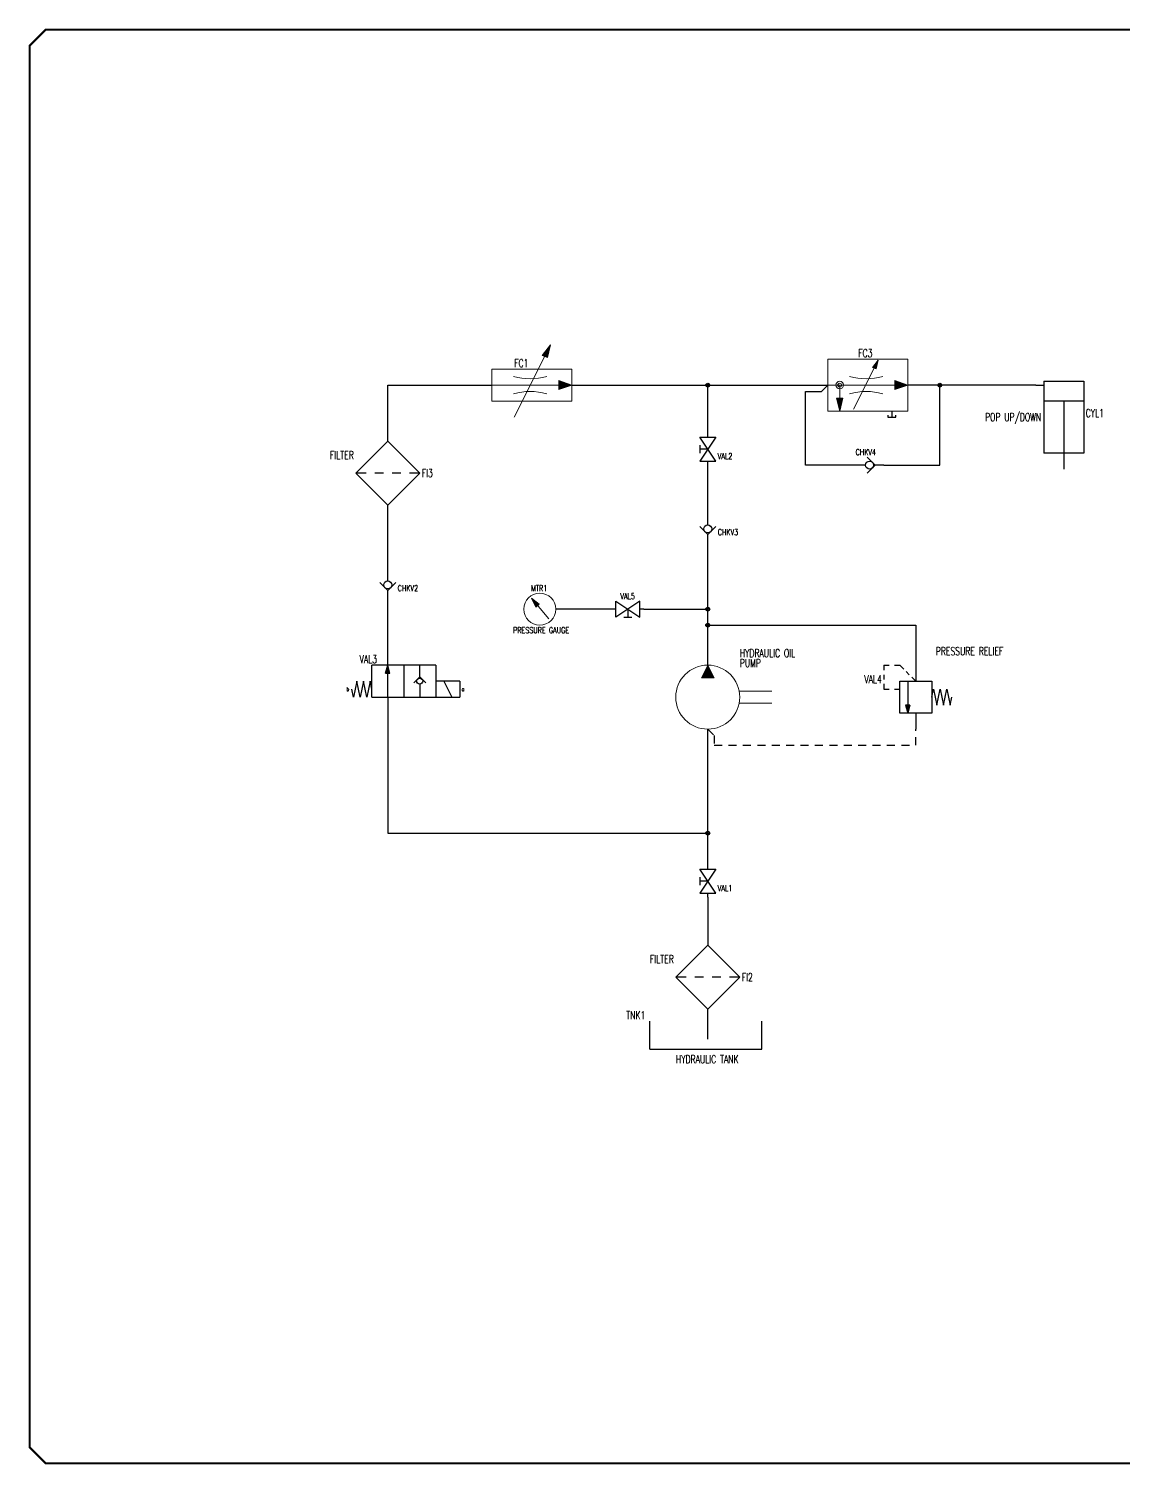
# Model space of a CAD drawing. Header units: inches. Extents: x 0 to 33.5, y 0 to 22.4.
# Drawn here: x 0.02 to 17.12, y 0.02 to 22.44 of the extents above; entities that cross this region are included whole.
import ezdxf
from ezdxf.enums import TextEntityAlignment as Align

# ---------------------------------------------------------------- set-up
doc = ezdxf.new("R2010")
doc.units = ezdxf.units.IN
doc.header["$MEASUREMENT"] = 0
doc.linetypes.add('HIDDEN2', pattern=[0.1875, 0.125, -0.0625])
for name, color, linetype in [('DESC', 150, 'Continuous'), ('GREEN_10_HYD', 3, 'HIDDEN2'), ('RED_10', 1, 'Continuous'), ('SYMS', 7, 'Continuous'), ('TAGS', 150, 'Continuous'), ('TERMS', 123, 'Continuous'), ('TITLE', 7, 'Continuous')]:
    doc.layers.add(name, color=color, linetype=linetype)
doc.styles.add('ITALIC', font='ITALIC')
doc.styles.add('SIMPLEX', font='SIMPLEX')
doc.styles.add('WD', font='romans.shx')

# ---------------------------------------------------------------- blocks, each defined once
blk = doc.blocks.new('NO_NUM_acade_title')
at = {"layer": 'TITLE', "const_width": 0.0312}
blk.add_lwpolyline([(30.594, 0.281), (30.594, 22.177), (30.344, 22.427), (0.281, 22.427), (0.031, 22.177), (0.031, 0.281), (0.281, 0.031), (30.344, 0.031)], close=True, dxfattribs=at)
at = {"layer": 'TITLE', "color": 1, "style": 'ITALIC'}
for tag, height, p in [('TITLE#1', 0.125, (32.156, 3.406)), ('TITLE#2', 0.125, (32.156, 3.204)), ('TITLE#3', 0.125, (32.156, 3.001)), ('TITLE#4', 0.125, (32.156, 2.799)), ('DWG#', 0.2, (32.156, 0.826))]:
    blk.add_attdef(tag, text='', height=height, dxfattribs=at).set_placement(p, align=Align.CENTER)
at = {"layer": 'TITLE', "color": 1, "style": 'SIMPLEX'}
blk.add_attdef('CAD#', (30.826, 1.958), '', height=0.0938, rotation=90, dxfattribs=at)
at = {"layer": 'TITLE', "color": 1}
for tag, p, height, style in [('ENGINEER', (31.237, 1.958), 0.0938, 'ITALIC'), ('CHKDBY', (32.424, 1.958), 0.0938, 'ITALIC'), ('JOB#', (31.464, 1.644), 0.0938, 'SIMPLEX'), ('DRAWNBY', (32.494, 1.644), 0.0938, 'ITALIC'), ('SCALE', (31.353, 1.344), 0.0938, 'SIMPLEX'), ('DATE', (32.408, 1.344), 0.0938, 'SIMPLEX'), ('SHTS', (32.532, 0.25), 0.2, 'ITALIC')]:
    blk.add_attdef(tag, p, '', height=height, dxfattribs=dict(at, style=style))
at = {"layer": 'TITLE', "color": 1, "style": 'ITALIC'}
blk.add_attdef('SH#', text='', height=0.2, dxfattribs=at).set_placement((31.881, 0.25), align=Align.RIGHT)
at = {"layer": 'TITLE', "color": 7, "flags": 9}
blk.add_attdef('WD_TB', (31.219, 0.031), '', height=0.125, dxfattribs=at)
blk = doc.blocks.new('HTK1_RESERVOIR')
for p, q in [((0, -0.469), (0, 0)), ((-0.906, -0.625), (-0.906, -0.188)), ((0.844, -0.625), (0.844, -0.188)), ((-0.906, -0.625), (0.844, -0.625))]:
    blk.add_line(p, q)
at = {"style": 'WD', "width": 0.7}
for tag, p in [('INST', (-0.977, 0.156)), ('LOC', (-0.977, 0)), ('TAG1', (-0.977, -0.156))]:
    blk.add_attdef(tag, text='', height=0.125, dxfattribs=at).set_placement(p, align=Align.RIGHT)
at = {"style": 'WD'}
for tag, p, height, flags in [('X2TERM01', (0, 0), 0.005, 1), ('FAMILY', (-0.571, -0.563), 0.01, 9)]:
    blk.add_attdef(tag, p, '', height=height, dxfattribs=dict(at, flags=flags))
at = {"style": 'WD', "width": 0.7}
for tag, p, height in [('TERM01', (0.012, -0.062), 0.0625), ('RATING1', (0.938, -0.688), 0.125)]:
    blk.add_attdef(tag, p, '', height=height, dxfattribs=at)
at = {"style": 'WD'}
blk.add_attdef('XREF', text='', height=0.0625, dxfattribs=at).set_placement((-0.938, -0.688), align=Align.RIGHT)
at = {"linetype": 'Continuous', "style": 'WD', "flags": 9}
for tag, p in [('CAT', (-0.571, -0.594)), ('ASSYCODE', (-0.571, -0.656)), ('MFG', (-0.571, -0.625))]:
    blk.add_attdef(tag, p, '', height=0.01, dxfattribs=at)
at = {"flags": 1}
blk.add_attdef('WDTYPE', (-0.571, -0.75), '', height=0.01, dxfattribs=at)
at = {"style": 'WD', "width": 0.7}
for tag, p in [('DESC1', (-0.008, -0.844)), ('DESC2', (-0.008, -1)), ('DESC3', (-0.008, -1.188)), ('WDTAGALT', (-0.008, -1.344))]:
    blk.add_attdef(tag, text='', height=0.125, dxfattribs=at).set_placement(p, align=Align.CENTER)
blk = doc.blocks.new('VFI1_FILTER')
for p, q in [((0, 0.5), (-0.5, 0)), ((0.5, 0), (0, 0.5)), ((-0.339, 0), (-0.5, 0)), ((-0.5, 0), (0, -0.5)), ((-0.068, 0), (-0.203, 0)), ((0, -0.5), (0.5, 0)), ((0.203, 0), (0.068, 0)), ((0.5, 0), (0.339, 0))]:
    blk.add_line(p, q)
at = {"style": 'WD'}
for tag, p, height, flags in [('X2TERM01', (0, 0.5), 0.005, 1), ('WDTYPE', (-0.062, 0.094), 0.01, 1), ('FAMILY', (-0.063, -0.094), 0.01, 9), ('X8TERM02', (0, -0.5), 0.005, 1)]:
    blk.add_attdef(tag, p, '', height=height, dxfattribs=dict(at, flags=flags))
at = {"style": 'WD', "width": 0.7}
for tag, p, height in [('TERM01', (0.031, 0.531), 0.0625), ('INST', (0.531, 0.25), 0.125), ('TAG1', (0.531, -0.062), 0.125), ('LOC', (0.531, 0.094), 0.125), ('RATING1', (0.5, -0.25), 0.125), ('TERM02', (0.031, -0.594), 0.0625)]:
    blk.add_attdef(tag, p, '', height=height, dxfattribs=at)
at = {"style": 'WD'}
blk.add_attdef('XREF', (0.531, 0.438), '', height=0.0625, dxfattribs=at)
at = {"style": 'WD', "width": 0.7}
for tag, p in [('DESC1', (-0.531, 0.219)), ('DESC2', (-0.531, 0.062)), ('DESC3', (-0.531, -0.094)), ('WDTAGALT', (-0.531, -0.25))]:
    blk.add_attdef(tag, text='', height=0.125, dxfattribs=at).set_placement(p, align=Align.RIGHT)
at = {"linetype": 'Continuous', "style": 'WD', "flags": 9}
for tag, p in [('ASSYCODE', (-0.063, -0.188)), ('CAT', (-0.063, -0.125)), ('MFG', (-0.063, -0.156))]:
    blk.add_attdef(tag, p, '', height=0.01, dxfattribs=at)
blk = doc.blocks.new('VPM1_FIXED_DISPL_UNI_DIR')
blk.add_hatch(color=7).paths.add_polyline_path([(-0.1, 0.3), (0.1, 0.3), (0, 0.5)])
at = {"color": 7, "linetype": 'Continuous', "lineweight": 0, "ltscale": 645.15999}
for p, q in [((-0.1, 0.3), (0, 0.5)), ((-0.1, 0.3), (0.1, 0.3)), ((0.49, 0.09375), (1, 0.09375)), ((0.49, -0.09375), (1, -0.09375))]:
    blk.add_line(p, q, dxfattribs=at)
at = {"color": 255, "linetype": 'Continuous', "lineweight": 0, "ltscale": 25.4, "flags": 128}
blk.add_lwpolyline([(-0.1, 0.3), (0.1, 0.3), (0, 0.5)], close=True, dxfattribs=at)
at = {"color": 7, "linetype": 'Continuous', "lineweight": 0, "ltscale": 645.15999}
blk.add_circle((0, 0), 0.5, dxfattribs=at)
at = {"style": 'WD', "width": 0.7}
for tag, p, height in [('DESC1', (0.5, 0.625), 0.125), ('TERM01', (0.03125, 0.53125), 0.0625), ('DESC2', (0.5, 0.46875), 0.125), ('WDTAGALT', (0.5, 0.15625), 0.125), ('DESC3', (0.5, 0.3125), 0.125), ('RATING1', (0.5, -0.28125), 0.125), ('TERM02', (0.03125, -0.59375), 0.0625)]:
    blk.add_attdef(tag, p, '', height=height, dxfattribs=at)
for tag, p in [('INST', (-0.53125, 0.46875)), ('TAG1', (-0.53125, 0.15625)), ('LOC', (-0.53125, 0.3125))]:
    blk.add_attdef(tag, text='', height=0.125, dxfattribs=at).set_placement(p, align=Align.RIGHT)
at = {"style": 'WD'}
for tag, p, height, flags in [('X2TERM01', (0, 0.5), 0.005, 1), ('FAMILY', (-0.03125, 0.09375), 0.01, 9), ('X8TERM02', (0, -0.5), 0.005, 1)]:
    blk.add_attdef(tag, p, '', height=height, dxfattribs=dict(at, flags=flags))
at = {"linetype": 'Continuous', "style": 'WD', "flags": 9}
for tag, p in [('ASSYCODE', (-0.03125, 0)), ('CAT', (-0.03125, 0.0625)), ('MFG', (-0.03125, 0.03125))]:
    blk.add_attdef(tag, p, '', height=0.01, dxfattribs=at)
blk.add_attdef('XREF', text='', height=0.0625).set_placement((-0.53125, -0.25), align=Align.RIGHT)
at = {"flags": 1}
blk.add_attdef('WDTYPE', (-0.03125, -0.09375), '', height=0.01, dxfattribs=at)
blk = doc.blocks.new('VCK1_CHK_VAL_1')
for p, q in [((0, -0.184), (0, 0)), ((0, -0.335), (-0.125, -0.21)), ((0.125, -0.21), (0, -0.335)), ((0, -0.5), (0, -0.335))]:
    blk.add_line(p, q)
blk.add_circle((0, -0.247), 0.0625)
at = {"style": 'WD', "width": 0.7}
for tag, p in [('DESC1', (-0.173, -0.05)), ('DESC2', (-0.162, -0.168)), ('DESC3', (-0.162, -0.285)), ('WDTAGALT', (-0.162, -0.406)), ('RATING1', (-0.125, -0.531))]:
    blk.add_attdef(tag, text='', height=0.0938, dxfattribs=at).set_placement(p, align=Align.RIGHT)
at = {"style": 'WD'}
for tag, p, height, flags in [('X2TERM01', (0, 0), 0.00375, 1), ('FAMILY', (-0.094, -0.375), 0.0075, 9), ('X8TERM02', (0, -0.5), 0.00375, 1)]:
    blk.add_attdef(tag, p, '', height=height, dxfattribs=dict(at, flags=flags))
at = {"style": 'WD', "width": 0.7}
for tag, p, height in [('TERM01', (0.031, 0.031), 0.0469), ('INST', (0.156, -0.094), 0.0938), ('LOC', (0.156, -0.219), 0.0938), ('TAG1', (0.156, -0.344), 0.0938), ('TERM02', (0.031, -0.562), 0.0469)]:
    blk.add_attdef(tag, p, '', height=height, dxfattribs=at)
at = {"linetype": 'Continuous', "style": 'WD', "flags": 9}
for tag, p in [('CAT', (-0.094, -0.406)), ('MFG', (-0.094, -0.438)), ('ASSYCODE', (-0.094, -0.469))]:
    blk.add_attdef(tag, p, '', height=0.0075, dxfattribs=at)
at = {"flags": 1}
blk.add_attdef('WDTYPE', (0.031, -0.375), '', height=0.01, dxfattribs=at)
at = {"style": 'WD'}
blk.add_attdef('XREF', (0.156, -0.438), '', height=0.0625, dxfattribs=at)
blk = doc.blocks.new('HVL1_2POS_2WAY_SPRG_SOL_1')
for p, q in [((0, 0), (0, 0)), ((0, -0.25), (0, 0)), ((0.75, -0.25), (-0.25, -0.25)), ((-0.25, -0.75), (-0.25, -0.25)), ((-0.034, -0.375), (0, -0.25)), ((-0.034, -0.375), (0.033, -0.375)), ((-0.021, -0.361), (0, -0.284)), ((-0.021, -0.361), (0.021, -0.361)), ((-0.009, -0.347), (0, -0.313)), ((-0.009, -0.347), (0.009, -0.347)), ((0.033, -0.375), (0, -0.25)), ((0.021, -0.361), (0, -0.284)), ((0.009, -0.347), (0, -0.313)), ((0, -0.75), (0, -0.375)), ((0.25, -0.25), (0.25, -0.75)), ((0.5, -0.434), (0.406, -0.527)), ((0.5, -0.438), (0.5, -0.25)), ((0.5, -0.434), (0.594, -0.527)), ((0.75, -0.25), (0.75, -0.75)), ((-0.536, -0.749), (-0.562, -0.624)), ((-0.484, -0.5), (-0.536, -0.75)), ((-0.432, -0.75), (-0.484, -0.5)), ((-0.38, -0.5), (-0.432, -0.75)), ((-0.328, -0.75), (-0.38, -0.5)), ((-0.276, -0.5), (-0.328, -0.75)), ((-0.25, -0.625), (-0.276, -0.5)), ((0.5, -0.547), (0.5, -0.75)), ((1.125, -0.5), (0.75, -0.5)), ((0.875, -0.5), (1, -0.75)), ((1.125, -0.5), (1.125, -0.75)), ((-0.25, -0.75), (0.75, -0.75)), ((0, -0.75), (0, -1)), ((0.75, -0.75), (1.125, -0.75))]:
    blk.add_line(p, q)
blk.add_circle((0.5, -0.5), 0.0469)
at = {"style": 'WD', "width": 0.7}
for tag, p, height in [('DESC1', (0.835, 0.25), 0.125), ('TERM01', (0.023, 0.031), 0.0625), ('DESC2', (0.835, 0.094), 0.125), ('DESC3', (0.835, -0.063), 0.125), ('TERM03', (0.523, -0.219), 0.0625), ('WDTAGALT', (0.835, -0.219), 0.125), ('TERM05', (1.156, -0.656), 0.0625), ('TERM04', (0.523, -0.844), 0.0625), ('RATING1', (0.875, -0.938), 0.125), ('TERM02', (0.023, -1.094), 0.0625)]:
    blk.add_attdef(tag, p, '', height=height, dxfattribs=at)
for tag, height, p in [('INST', 0.125, (-0.167, 0.094)), ('LOC', 0.125, (-0.167, -0.063)), ('TAG1', 0.125, (-0.167, -0.219)), ('TERM06', 0.0625, (-0.602, -0.656))]:
    blk.add_attdef(tag, text='', height=height, dxfattribs=at).set_placement(p, align=Align.RIGHT)
at = {"style": 'WD'}
for tag, p, height, flags in [('X2TERM01', (0, 0), 0.005, 1), ('X2TERM03', (0.5, -0.25), 0.005, 1), ('WDTYPE', (0.062, -0.656), 0.01, 1), ('FAMILY', (0.062, -0.469), 0.01, 9), ('X8TERM04', (0.5, -0.75), 0.005, 1), ('X8TERM02', (0, -1), 0.005, 1)]:
    blk.add_attdef(tag, p, '', height=height, dxfattribs=dict(at, flags=flags))
at = {"linetype": 'Continuous', "style": 'WD', "flags": 9}
for tag, p in [('ASSYCODE', (0.062, -0.562)), ('CAT', (0.062, -0.5)), ('MFG', (0.062, -0.531))]:
    blk.add_attdef(tag, p, '', height=0.01, dxfattribs=at)
at = {"style": 'WD'}
blk.add_attdef('XREF', text='', height=0.0625, dxfattribs=at).set_placement((-0.187, -0.875), align=Align.RIGHT)
blk = doc.blocks.new('WDDOT')
for radius in [0.03, 0.0187, 0.00929]:
    blk.add_circle((0, 0), radius)
blk = doc.blocks.new('HFC1_RESTRICTOR_VAR_OUTPUT_FLOW')
for points in [[(0.79, 0.46), (0.87, 0.43), (0.92, 0.63)], [(1.05, -0.07), (1.05, 0.07), (1.25, 0)]]:
    blk.add_hatch(color=7).paths.add_polyline_path(points)
at = {"color": 7, "linetype": 'Continuous', "lineweight": 0, "ltscale": 645.15999}
for p, q in [((0.35, -0.5), (0.92, 0.63)), ((0.79, 0.46), (0.92, 0.63)), ((0.79, 0.46), (0.87, 0.43)), ((0.87, 0.43), (0.92, 0.63)), ((0, -0.25), (0, 0.25)), ((0, 0.25), (1.25, 0.25)), ((1.25, -0.25), (1.25, 0.25)), ((0, 0), (1.25, 0)), ((1.05, -0.07), (1.05, 0.07)), ((1.05, 0.07), (1.25, 0)), ((1.05, -0.07), (1.25, 0)), ((0, -0.25), (1.25, -0.25))]:
    blk.add_line(p, q, dxfattribs=at)
at = {"color": 255, "linetype": 'Continuous', "lineweight": 0, "ltscale": 25.4, "flags": 128}
for points in [[(0.79, 0.46), (0.87, 0.43), (0.92, 0.63)], [(1.05, -0.07), (1.05, 0.07), (1.25, 0)]]:
    blk.add_lwpolyline(points, close=True, dxfattribs=at)
at = {"color": 7, "linetype": 'Continuous', "lineweight": 0, "ltscale": 645.15999}
for centre, start, end in [((0.6, 1.1), 255, 285), ((0.6, -1.1), 75, 105)]:
    blk.add_arc(centre, 1, start, end, dxfattribs=at)
at = {"style": 'WD', "width": 0.7}
for tag, height, p in [('INST', 0.125, (0.573, 0.594)), ('LOC', 0.125, (0.573, 0.437)), ('TAG1', 0.125, (0.573, 0.281)), ('TERM01', 0.0469, (-0.031, 0.031))]:
    blk.add_attdef(tag, text='', height=height, dxfattribs=at).set_placement(p, align=Align.RIGHT)
at = {"style": 'WD'}
for tag, p, height, flags in [('X4TERM01', (0, 0), 0.005, 1), ('FAMILY', (0.948, 0.187), 0.01, 9), ('X1TERM02', (1.25, 0), 0.005, 1)]:
    blk.add_attdef(tag, p, '', height=height, dxfattribs=dict(at, flags=flags))
at = {"flags": 1}
blk.add_attdef('WDTYPE', (0.167, 0.125), '', height=0.01, dxfattribs=at)
at = {"linetype": 'Continuous', "style": 'WD', "flags": 9}
for tag, p in [('ASSYCODE', (0.948, 0.094)), ('CAT', (0.948, 0.156)), ('MFG', (0.948, 0.125))]:
    blk.add_attdef(tag, p, '', height=0.01, dxfattribs=at)
at = {"style": 'WD', "width": 0.7}
for tag, p, height in [('TERM02', (1.281, 0.031), 0.0469), ('RATING1', (1.292, -0.188), 0.125), ('DESC1', (0.604, -0.406), 0.125), ('DESC2', (0.604, -0.563), 0.125), ('DESC3', (0.604, -0.719), 0.125), ('WDTAGALT', (0.604, -0.875), 0.125)]:
    blk.add_attdef(tag, p, '', height=height, dxfattribs=at)
blk.add_attdef('XREF', text='', height=0.0625).set_placement((-0.021, -0.188), align=Align.RIGHT)
blk = doc.blocks.new('HFC1_BY_PASS_FLOW_REGULATOR_VAR_OUTPUT_FLOW')
for points in [[(0.7, 0.273), (0.754, 0.253), (0.788, 0.388)], [(1.05, -0.07), (1.05, 0.07), (1.25, 0)], [(0.138, -0.206), (0.187, -0.406), (0.237, -0.206)]]:
    blk.add_hatch(color=7).paths.add_polyline_path(points)
at = {"color": 7, "linetype": 'Continuous', "lineweight": 0, "ltscale": 645.15999}
for p, q in [((0, -0.406), (0, 0.406)), ((0, 0.406), (1.25, 0.406)), ((0.403, -0.375), (0.788, 0.388)), ((0.7, 0.273), (0.788, 0.388)), ((0.754, 0.253), (0.788, 0.388)), ((1.25, -0.406), (1.25, 0.406)), ((0, 0), (1.25, 0)), ((0.187, -0.406), (0.187, 0)), ((1.05, -0.07), (1.05, 0.07)), ((1.05, 0.07), (1.25, 0)), ((1.05, -0.07), (1.25, 0)), ((0.138, -0.206), (0.237, -0.206)), ((0.138, -0.206), (0.187, -0.406)), ((0.187, -0.406), (0.237, -0.206)), ((0, -0.406), (1.25, -0.406))]:
    blk.add_line(p, q, dxfattribs=at)
for p, q in [((1, -0.406), (1, -0.5)), ((0.937, -0.469), (0.937, -0.5)), ((0.937, -0.5), (1.062, -0.5)), ((1.062, -0.5), (1.062, -0.469))]:
    blk.add_line(p, q)
at = {"color": 255, "linetype": 'Continuous', "lineweight": 0, "ltscale": 25.4, "flags": 128}
for points in [[(0.7, 0.273), (0.754, 0.253), (0.788, 0.388)], [(1.05, -0.07), (1.05, 0.07), (1.25, 0)], [(0.138, -0.206), (0.187, -0.406), (0.237, -0.206)]]:
    blk.add_lwpolyline(points, close=True, dxfattribs=at)
at = {"color": 7, "linetype": 'Continuous', "lineweight": 0, "ltscale": 645.15999}
for radius in [0.06, 0.03]:
    blk.add_circle((0.187, 0), radius, dxfattribs=at)
for centre, start, end in [((0.6, 1.1), 255, 285), ((0.6, -1.1), 75, 105)]:
    blk.add_arc(centre, 1, start, end, dxfattribs=at)
at = {"style": 'WD', "width": 0.7}
for tag, height, p in [('INST', 0.125, (0.698, 0.75)), ('LOC', 0.125, (0.698, 0.594)), ('TAG1', 0.125, (0.698, 0.437)), ('TERM01', 0.0469, (-0.031, 0.031)), ('DESC1', 0.125, (0.76, -0.563)), ('DESC2', 0.125, (0.76, -0.719)), ('DESC3', 0.125, (0.76, -0.875)), ('WDTAGALT', 0.125, (0.76, -1.031))]:
    blk.add_attdef(tag, text='', height=height, dxfattribs=at).set_placement(p, align=Align.RIGHT)
at = {"style": 'WD'}
for tag, p, height, flags in [('X4TERM01', (0, 0), 0.005, 1), ('FAMILY', (0.948, 0.187), 0.01, 9), ('X1TERM02', (1.25, 0), 0.005, 1)]:
    blk.add_attdef(tag, p, '', height=height, dxfattribs=dict(at, flags=flags))
at = {"flags": 1}
blk.add_attdef('WDTYPE', (0.167, 0.125), '', height=0.01, dxfattribs=at)
at = {"linetype": 'Continuous', "style": 'WD', "flags": 9}
for tag, p in [('ASSYCODE', (0.948, 0.094)), ('CAT', (0.948, 0.156)), ('MFG', (0.948, 0.125))]:
    blk.add_attdef(tag, p, '', height=0.01, dxfattribs=at)
at = {"style": 'WD', "width": 0.7}
for tag, p, height in [('TERM02', (1.281, 0.031), 0.0469), ('RATING1', (1.292, -0.188), 0.125)]:
    blk.add_attdef(tag, p, '', height=height, dxfattribs=at)
blk.add_attdef('XREF', text='', height=0.0625).set_placement((-0.021, -0.188), align=Align.RIGHT)
blk = doc.blocks.new('HCK1_CHK_VAL_1')
for p, q in [((0.216, 0), (0, 0)), ((0.241, 0.125), (0.366, 0)), ((0.366, 0), (0.241, -0.125)), ((0.5, 0), (0.366, 0))]:
    blk.add_line(p, q)
blk.add_circle((0.278, 0), 0.0625)
at = {"style": 'WD', "width": 0.7}
for tag, p in [('INST', (0.22, 0.406)), ('TAG1', (0.22, 0.156)), ('LOC', (0.22, 0.281)), ('DESC1', (0.203, -0.269)), ('DESC2', (0.214, -0.386)), ('DESC3', (0.214, -0.503)), ('WDTAGALT', (0.214, -0.625))]:
    blk.add_attdef(tag, text='', height=0.0938, dxfattribs=at).set_placement(p, align=Align.CENTER)
at = {"style": 'WD'}
for tag, p, height, flags in [('X4TERM01', (0, 0), 0.00375, 1), ('X1TERM02', (0.5, 0), 0.00375, 1), ('FAMILY', (0.064, -0.031), 0.0075, 9)]:
    blk.add_attdef(tag, p, '', height=height, dxfattribs=dict(at, flags=flags))
at = {"style": 'WD', "width": 0.7}
blk.add_attdef('TERM01', text='', height=0.0469, dxfattribs=at).set_placement((0.188, 0.031), align=Align.RIGHT)
at = {"flags": 1}
blk.add_attdef('WDTYPE', (0.344, 0.125), '', height=0.01, dxfattribs=at)
at = {"style": 'WD', "width": 0.7}
for tag, p, height in [('TERM02', (0.375, 0.031), 0.0469), ('RATING1', (0.376, -0.156), 0.0938)]:
    blk.add_attdef(tag, p, '', height=height, dxfattribs=at)
at = {"style": 'WD'}
blk.add_attdef('XREF', text='', height=0.0625, dxfattribs=at).set_placement((0.033, -0.094), align=Align.RIGHT)
at = {"linetype": 'Continuous', "style": 'WD', "flags": 9}
for tag, p in [('ASSYCODE', (0.064, -0.125)), ('CAT', (0.064, -0.063)), ('MFG', (0.064, -0.094))]:
    blk.add_attdef(tag, p, '', height=0.0075, dxfattribs=at)
blk = doc.blocks.new('VCY1_SGL_ACTING_SGL_PISTON_ROD')
for p, q in [((0, 0), (0.125, 0)), ((0.125, 0.062), (0.125, -1.062)), ((0.125, 0.062), (0.75, 0.062)), ((0.75, 0.062), (0.75, -1.062)), ((0.75, -0.25), (0.125, -0.25)), ((0.437, -0.25), (0.437, -1.312)), ((0.75, -1.062), (0.125, -1.062))]:
    blk.add_line(p, q)
at = {"style": 'WD', "width": 0.7}
for tag, height, p in [('TERM01', 0.0625, (0.094, 0.031)), ('DESC1', 0.125, (0.085, -0.562)), ('DESC2', 0.125, (0.085, -0.719)), ('DESC3', 0.125, (0.085, -0.875)), ('WDTAGALT', 0.125, (0.085, -1.031))]:
    blk.add_attdef(tag, text='', height=height, dxfattribs=at).set_placement(p, align=Align.RIGHT)
at = {"style": 'WD'}
for tag, p, height, flags in [('X4TERM01', (0, 0), 0.005, 1), ('FAMILY', (0.219, -0.406), 0.01, 9), ('WDTYPE', (0.219, -0.562), 0.01, 1)]:
    blk.add_attdef(tag, p, '', height=height, dxfattribs=dict(at, flags=flags))
blk.add_attdef('XREF', (0.813, 0), '', height=0.0625, dxfattribs=at)
at = {"style": 'WD', "width": 0.7}
for tag, p in [('INST', (0.781, -0.188)), ('LOC', (0.781, -0.344)), ('TAG1', (0.781, -0.5)), ('RATING1', (0.813, -0.906))]:
    blk.add_attdef(tag, p, '', height=0.125, dxfattribs=at)
at = {"linetype": 'Continuous', "style": 'WD', "flags": 9}
for tag, p in [('CAT', (0.219, -0.438)), ('ASSYCODE', (0.219, -0.5)), ('MFG', (0.219, -0.469))]:
    blk.add_attdef(tag, p, '', height=0.01, dxfattribs=at)
blk = doc.blocks.new('VVL1_PRESSURE_RELIEF_VAL_W_PRESET_NC_1')
for p, q in [((0, 0), (0, -0.25)), ((-0.5, 0), (-0.5, -0.079)), ((-0.5, 0), (-0.417, 0)), ((-0.5, -0.15), (-0.5, -0.222)), ((-0.333, 0), (-0.25, 0)), ((-0.25, 0), (-0.189, -0.061)), ((-0.151, -0.099), (-0.101, -0.149)), ((-0.063, -0.187), (0, -0.25)), ((-0.5, -0.293), (-0.5, -0.375)), ((-0.5, -0.375), (-0.417, -0.375)), ((-0.333, -0.375), (-0.25, -0.375)), ((-0.25, -0.75), (-0.25, -0.25)), ((-0.25, -0.25), (0.25, -0.25)), ((-0.125, -0.25), (-0.125, -0.625)), ((0.25, -0.25), (0.25, -0.75)), ((0.25, -0.5), (0.276, -0.375)), ((0.276, -0.375), (0.328, -0.625)), ((0.328, -0.625), (0.38, -0.375)), ((0.38, -0.375), (0.432, -0.625)), ((0.432, -0.625), (0.484, -0.375)), ((0.484, -0.375), (0.536, -0.625)), ((-0.16, -0.624), (-0.126, -0.749)), ((-0.093, -0.624), (-0.16, -0.624)), ((-0.106, -0.637), (-0.147, -0.637)), ((-0.147, -0.637), (-0.126, -0.715)), ((-0.117, -0.652), (-0.135, -0.652)), ((-0.135, -0.652), (-0.126, -0.686)), ((-0.093, -0.624), (-0.126, -0.749)), ((-0.106, -0.637), (-0.126, -0.715)), ((-0.117, -0.652), (-0.126, -0.686)), ((0.536, -0.624), (0.562, -0.499)), ((0.25, -0.75), (-0.25, -0.75)), ((0, -0.75), (0, -1))]:
    blk.add_line(p, q)
at = {"style": 'WD', "width": 0.7}
for tag, p, height in [('DESC1', (0.312, 0.156), 0.125), ('DESC2', (0.312, 0), 0.125), ('TERM01', (0.031, -0.094), 0.0625), ('WDTAGALT', (0.312, -0.312), 0.125), ('DESC3', (0.312, -0.156), 0.125), ('TERM02', (0.031, -0.969), 0.0625)]:
    blk.add_attdef(tag, p, '', height=height, dxfattribs=at)
for tag, p in [('INST', (-0.531, 0.031)), ('LOC', (-0.531, -0.125)), ('TAG1', (-0.531, -0.281)), ('RATING1', (-0.344, -0.719))]:
    blk.add_attdef(tag, text='', height=0.125, dxfattribs=at).set_placement(p, align=Align.RIGHT)
at = {"style": 'WD', "flags": 1}
for tag, p, height in [('X2TERM01', (0, 0), 0.005), ('CAT', (0.062, -0.406), 0.01), ('FAMILY', (0.062, -0.375), 0.01), ('MFG', (0.062, -0.437), 0.01), ('ASSYCODE', (0.062, -0.469), 0.01), ('WDTYPE', (0.062, -0.625), 0.01), ('X8TERM02', (0, -1), 0.005)]:
    blk.add_attdef(tag, p, '', height=height, dxfattribs=at)
at = {"style": 'WD'}
blk.add_attdef('XREF', (0.312, -0.719), '', height=0.0625, dxfattribs=at)
blk = doc.blocks.new('VVL1_SHUT_OFF_VAL_OPEN')
for p, q in [((0, -0.063), (0, 0)), ((0, -0.25), (-0.125, -0.063)), ((-0.125, -0.063), (0.125, -0.063)), ((0.125, -0.063), (-0.125, -0.438)), ((-0.125, -0.188), (-0.125, -0.313)), ((0, -0.25), (-0.125, -0.25)), ((-0.125, -0.438), (0.125, -0.438)), ((0.125, -0.438), (0, -0.25)), ((0, -0.5), (0, -0.438))]:
    blk.add_line(p, q)
at = {"style": 'WD', "width": 0.7}
for tag, p in [('DESC1', (-0.156, -0.094)), ('DESC2', (-0.156, -0.219)), ('WDTAGALT', (-0.156, -0.469)), ('DESC3', (-0.156, -0.344))]:
    blk.add_attdef(tag, text='', height=0.0938, dxfattribs=at).set_placement(p, align=Align.RIGHT)
at = {"style": 'WD'}
for tag, p, height, flags in [('X2TERM01', (0, 0), 0.005, 1), ('WDTYPE', (-0.031, -0.125), 0.01, 1), ('FAMILY', (0.062, -0.219), 0.01, 9), ('X8TERM02', (0, -0.5), 0.005, 1)]:
    blk.add_attdef(tag, p, '', height=height, dxfattribs=dict(at, flags=flags))
at = {"style": 'WD', "width": 0.7}
for tag, p, height in [('TERM01', (0.031, 0.031), 0.0625), ('LOC', (0.152, -0.281), 0.0938), ('INST', (0.156, -0.156), 0.0938), ('TAG1', (0.156, -0.406), 0.0938), ('RATING1', (0.335, -0.531), 0.0938), ('TERM02', (0.031, -0.594), 0.0625)]:
    blk.add_attdef(tag, p, '', height=height, dxfattribs=at)
at = {"linetype": 'Continuous', "style": 'WD', "flags": 9}
for tag, p in [('ASSYCODE', (0.062, -0.313)), ('CAT', (0.062, -0.25)), ('MFG', (0.062, -0.281))]:
    blk.add_attdef(tag, p, '', height=0.01, dxfattribs=at)
at = {"style": 'WD'}
blk.add_attdef('XREF', (-0.478, -0.594), '', height=0.0625, dxfattribs=at)
blk = doc.blocks.new('HVL1_SHUT_OFF_VAL_OPEN')
for p, q in [((0.062, 0), (0, 0)), ((0.062, -0.125), (0.062, 0.125)), ((0.062, 0.125), (0.438, -0.125)), ((0.438, 0.125), (0.25, 0)), ((0.438, -0.125), (0.438, 0.125)), ((0.5, 0), (0.438, 0)), ((0.25, 0), (0.062, -0.125)), ((0.188, -0.125), (0.313, -0.125)), ((0.25, 0), (0.25, -0.125))]:
    blk.add_line(p, q)
at = {"style": 'WD', "width": 0.7}
for tag, p in [('INST', (0.248, 0.406)), ('TAG1', (0.248, 0.156)), ('LOC', (0.244, 0.281)), ('DESC1', (0.245, -0.25)), ('DESC2', (0.245, -0.375)), ('DESC3', (0.245, -0.5)), ('WDTAGALT', (0.245, -0.625))]:
    blk.add_attdef(tag, text='', height=0.0938, dxfattribs=at).set_placement(p, align=Align.CENTER)
blk.add_attdef('TERM01', text='', height=0.0625, dxfattribs=at).set_placement((0.033, 0.031), align=Align.RIGHT)
at = {"style": 'WD', "flags": 1}
for tag, p, height in [('X4TERM01', (0.001, 0), 0.005), ('X1TERM02', (0.501, 0), 0.005), ('WDTYPE', (0.283, -0.094), 0.01)]:
    blk.add_attdef(tag, p, '', height=height, dxfattribs=at)
at = {"linetype": 'Continuous', "style": 'WD', "flags": 9}
for tag, p in [('ASSYCODE', (0.25, 0.031)), ('MFG', (0.25, 0.062)), ('CAT', (0.25, 0.094))]:
    blk.add_attdef(tag, text='', height=0.01, dxfattribs=at).set_placement(p, align=Align.CENTER)
at = {"style": 'WD', "flags": 9}
blk.add_attdef('FAMILY', text='', height=0.01, dxfattribs=at).set_placement((0.25, 0.125), align=Align.CENTER)
at = {"style": 'WD', "width": 0.7}
for tag, p, height in [('TERM02', (0.47, 0.031), 0.0625), ('RATING1', (0.47, -0.125), 0.0938)]:
    blk.add_attdef(tag, p, '', height=height, dxfattribs=at)
at = {"style": 'WD'}
blk.add_attdef('XREF', text='', height=0.0625, dxfattribs=at).set_placement((0.001, -0.125), align=Align.RIGHT)
blk = doc.blocks.new('HMT1_PRESSURE_GAUGE')
blk.add_hatch(color=7).paths.add_polyline_path([(-0.13, 0.17), (-0.06, 0.03), (-0.01, 0.08)])
at = {"color": 7, "linetype": 'Continuous', "lineweight": 0, "ltscale": 645.15999}
for p, q in [((-0.13, 0.17), (0.14, -0.15)), ((-0.13, 0.17), (-0.06, 0.03)), ((-0.13, 0.17), (-0.01, 0.08)), ((-0.06, 0.03), (-0.01, 0.08))]:
    blk.add_line(p, q, dxfattribs=at)
at = {"color": 255, "linetype": 'Continuous', "lineweight": 0, "ltscale": 25.4, "flags": 128}
blk.add_lwpolyline([(-0.13, 0.17), (-0.06, 0.03), (-0.01, 0.08)], close=True, dxfattribs=at)
at = {"color": 7, "linetype": 'Continuous', "lineweight": 0, "ltscale": 645.15999}
blk.add_circle((0, 0), 0.25, dxfattribs=at)
at = {"style": 'WD', "width": 0.7}
for tag, p in [('INST', (-0.01, 0.531)), ('LOC', (-0.01, 0.406)), ('TAG1', (-0.01, 0.281)), ('DESC1', (0.021, -0.375)), ('DESC2', (0.021, -0.5)), ('WDTAGALT', (0.021, -0.75)), ('DESC3', (0.021, -0.625))]:
    blk.add_attdef(tag, text='', height=0.0938, dxfattribs=at).set_placement(p, align=Align.CENTER)
blk.add_attdef('TERM01', text='', height=0.0625, dxfattribs=at).set_placement((-0.281, 0.031), align=Align.RIGHT)
at = {"style": 'WD'}
for tag, p, height, flags in [('X4TERM01', (-0.25, 0), 0.005, 1), ('X1TERM02', (0.25, 0), 0.005, 1), ('FAMILY', (-0.052, -0.062), 0.01, 9)]:
    blk.add_attdef(tag, p, '', height=height, dxfattribs=dict(at, flags=flags))
at = {"flags": 1}
blk.add_attdef('WDTYPE', (0.094, 0.094), '', height=0.01, dxfattribs=at)
at = {"style": 'WD', "width": 0.7}
for tag, p, height in [('TERM02', (0.281, 0.031), 0.0625), ('RATING1', (0.281, -0.187), 0.0938)]:
    blk.add_attdef(tag, p, '', height=height, dxfattribs=at)
at = {"style": 'WD'}
blk.add_attdef('XREF', text='', height=0.0625, dxfattribs=at).set_placement((-0.281, -0.156), align=Align.RIGHT)
at = {"linetype": 'Continuous', "style": 'WD', "flags": 9}
for tag, p in [('ASSYCODE', (-0.052, -0.156)), ('CAT', (-0.052, -0.094)), ('MFG', (-0.052, -0.125))]:
    blk.add_attdef(tag, p, '', height=0.01, dxfattribs=at)

msp = doc.modelspace()

# ---------------------------------------------------------------- linework, layer by layer
at = {"layer": 'GREEN_10_HYD'}
for p, q in [((10.625, 11.5), (10.725, 11.4)), ((13.875, 11.25), (13.875, 11.5)), ((10.725, 11.4), (10.725, 11.25)), ((10.725, 11.25), (13.875, 11.25))]:
    msp.add_line(p, q, dxfattribs=at)
at = {"layer": 'RED_10'}
for p, q in [((5.625, 16), (5.625, 16.875)), ((5.625, 16.875), (7.25, 16.875)), ((8.5, 16.875), (10.625, 16.875)), ((10.625, 16.875), (12.5, 16.875)), ((10.625, 16.125), (10.625, 16.875)), ((12.5, 16.875), (12.4, 16.775)), ((14.75, 16.875), (13.75, 16.875)), ((14.25, 15.625), (14.25, 16.875)), ((15.75, 16.875), (14.75, 16.875)), ((12.15, 15.625), (12.15, 16.775)), ((12.15, 16.775), (12.4, 16.775)), ((10.625, 14.875), (10.625, 15.625)), ((12.875, 15.625), (12.15, 15.625)), ((13.375, 15.625), (14.25, 15.625)), ((5.625, 14), (5.625, 15)), ((10.625, 12.5), (10.625, 14.375)), ((5.625, 12.75), (5.625, 13.5)), ((9.126, 13.375), (8.25, 13.375)), ((9.626, 13.375), (10.625, 13.375)), ((10.625, 13.125), (13.875, 13.125)), ((13.875, 13.125), (13.875, 12.5)), ((5.625, 11.75), (5.625, 9.875)), ((10.625, 9.375), (10.625, 11.5)), ((5.625, 9.875), (10.625, 9.875)), ((10.625, 8.875), (10.625, 8.125))]:
    msp.add_line(p, q, dxfattribs=at)

# ---------------------------------------------------------------- block references
msp.add_blockref('NO_NUM_acade_title', (0, 0))
at = {"layer": 'SYMS'}
ref = msp.add_blockref('HFC1_RESTRICTOR_VAR_OUTPUT_FLOW', (7.25, 16.875), dxfattribs=at)
ref.add_attrib('TAG1', 'FC1', dxfattribs={"layer": 'TAGS', "height": 0.125, "style": 'WD', "width": 0.7}).set_placement((7.823, 17.156), align=Align.RIGHT)
ref = msp.add_blockref('HFC1_BY_PASS_FLOW_REGULATOR_VAR_OUTPUT_FLOW', (12.5, 16.875), dxfattribs=at)
ref.add_attrib('TAG1', 'FC3', dxfattribs={"layer": 'TAGS', "height": 0.125, "style": 'WD', "width": 0.7}).set_placement((13.198, 17.312), align=Align.RIGHT)
for p in [(10.625, 16.875), (14.25, 16.875), (10.625, 13.375), (10.625, 13.125), (10.625, 9.875)]:
    msp.add_blockref('WDDOT', p, dxfattribs=at)
ref = msp.add_blockref('VCY1_SGL_ACTING_SGL_PISTON_ROD', (15.75, 16.875), dxfattribs=at)
ref.add_attrib('TAG1', 'CYL1', (16.531, 16.375), dxfattribs={"layer": 'TAGS', "height": 0.125, "style": 'WD', "width": 0.7})
ref.add_attrib('DESC1', 'POP UP/DOWN', dxfattribs={"layer": 'DESC', "height": 0.125, "style": 'WD', "width": 0.7}).set_placement((15.835, 16.313), align=Align.RIGHT)
ref = msp.add_blockref('VFI1_FILTER', (5.625, 15.5), dxfattribs=at)
ref.add_attrib('DESC1', 'FILTER', dxfattribs={"layer": 'DESC', "height": 0.125, "style": 'WD', "width": 0.7}).set_placement((5.094, 15.719), align=Align.RIGHT)
ref.add_attrib('TAG1', 'FI3', (6.156, 15.438), dxfattribs={"layer": 'TAGS', "height": 0.125, "style": 'WD', "width": 0.7})
ref = msp.add_blockref('VVL1_SHUT_OFF_VAL_OPEN', (10.625, 16.125), dxfattribs=at)
ref.add_attrib('TAG1', 'VAL2', (10.781, 15.719), dxfattribs={"layer": 'TAGS', "height": 0.0938, "style": 'WD', "width": 0.7})
ref = msp.add_blockref('HCK1_CHK_VAL_1', (12.875, 15.625), dxfattribs=at)
ref.add_attrib('TAG1', 'CHKV4', dxfattribs={"layer": 'TAGS', "height": 0.0938, "style": 'WD', "width": 0.7}).set_placement((13.095, 15.781), align=Align.CENTER)
ref = msp.add_blockref('VCK1_CHK_VAL_1', (10.625, 14.875), dxfattribs=at)
ref.add_attrib('TAG1', 'CHKV3', (10.781, 14.531), dxfattribs={"layer": 'TAGS', "height": 0.0938, "style": 'WD', "width": 0.7})
ref = msp.add_blockref('VCK1_CHK_VAL_1', (5.625, 14), dxfattribs=at)
ref.add_attrib('TAG1', 'CHKV2', (5.781, 13.656), dxfattribs={"layer": 'TAGS', "height": 0.0938, "style": 'WD', "width": 0.7})
ref = msp.add_blockref('HMT1_PRESSURE_GAUGE', (8, 13.375), dxfattribs=at)
ref.add_attrib('DESC1', 'PRESSURE GAUGE', dxfattribs={"layer": 'DESC', "height": 0.0938, "style": 'WD', "width": 0.7}).set_placement((8.021, 13), align=Align.CENTER)
ref.add_attrib('TAG1', 'MTR1', dxfattribs={"layer": 'TAGS', "height": 0.0938, "style": 'WD', "width": 0.7}).set_placement((7.99, 13.656), align=Align.CENTER)
ref = msp.add_blockref('HVL1_SHUT_OFF_VAL_OPEN', (9.125, 13.375), dxfattribs=at)
ref.add_attrib('TAG1', 'VAL5', dxfattribs={"layer": 'TAGS', "height": 0.0938, "style": 'WD', "width": 0.7}).set_placement((9.373, 13.531), align=Align.CENTER)
ref = msp.add_blockref('HVL1_2POS_2WAY_SPRG_SOL_1', (5.625, 12.75), dxfattribs=at)
ref.add_attrib('TERM05', 'a', (6.781, 12.094), dxfattribs={"layer": 'TERMS', "height": 0.0625, "style": 'WD', "width": 0.7})
ref.add_attrib('TERM06', 'b', dxfattribs={"layer": 'TERMS', "height": 0.0625, "style": 'WD', "width": 0.7}).set_placement((5.023, 12.094), align=Align.RIGHT)
ref.add_attrib('TAG1', 'VAL3', dxfattribs={"layer": 'TAGS', "height": 0.125, "style": 'WD', "width": 0.7}).set_placement((5.458, 12.531), align=Align.RIGHT)
ref = msp.add_blockref('VPM1_FIXED_DISPL_UNI_DIR', (10.625, 12), dxfattribs=at)
ref.add_attrib('DESC2', 'PUMP', (11.125, 12.469), dxfattribs={"layer": 'DESC', "height": 0.125, "style": 'WD', "width": 0.7})
ref.add_attrib('DESC1', 'HYDRAULIC OIL ', (11.125, 12.625), dxfattribs={"layer": 'DESC', "height": 0.125, "style": 'WD', "width": 0.7})
ref = msp.add_blockref('VVL1_PRESSURE_RELIEF_VAL_W_PRESET_NC_1', (13.875, 12.5), dxfattribs=at)
ref.add_attrib('DESC1', 'PRESSURE RELIEF', (14.188, 12.656), dxfattribs={"layer": 'DESC', "height": 0.125, "style": 'WD', "width": 0.7})
ref.add_attrib('TAG1', 'VAL4', dxfattribs={"layer": 'TAGS', "height": 0.125, "style": 'WD', "width": 0.7}).set_placement((13.344, 12.219), align=Align.RIGHT)
ref = msp.add_blockref('VVL1_SHUT_OFF_VAL_OPEN', (10.625, 9.375), dxfattribs=at)
ref.add_attrib('TAG1', 'VAL1', (10.781, 8.969), dxfattribs={"layer": 'TAGS', "height": 0.0938, "style": 'WD', "width": 0.7})
ref = msp.add_blockref('VFI1_FILTER', (10.625, 7.625), dxfattribs=at)
ref.add_attrib('DESC1', 'FILTER', dxfattribs={"layer": 'DESC', "height": 0.125, "style": 'WD', "width": 0.7}).set_placement((10.094, 7.844), align=Align.RIGHT)
ref.add_attrib('TAG1', 'FI2', (11.156, 7.562), dxfattribs={"layer": 'TAGS', "height": 0.125, "style": 'WD', "width": 0.7})
ref = msp.add_blockref('HTK1_RESERVOIR', (10.625, 7.125), dxfattribs=at)
ref.add_attrib('DESC1', 'HYDRAULIC TANK', dxfattribs={"layer": 'DESC', "height": 0.125, "style": 'WD', "width": 0.7}).set_placement((10.617, 6.281), align=Align.CENTER)
ref.add_attrib('TAG1', 'TNK1', dxfattribs={"layer": 'TAGS', "height": 0.125, "style": 'WD', "width": 0.7}).set_placement((9.648, 6.969), align=Align.RIGHT)

doc.saveas('drawing.dxf')
